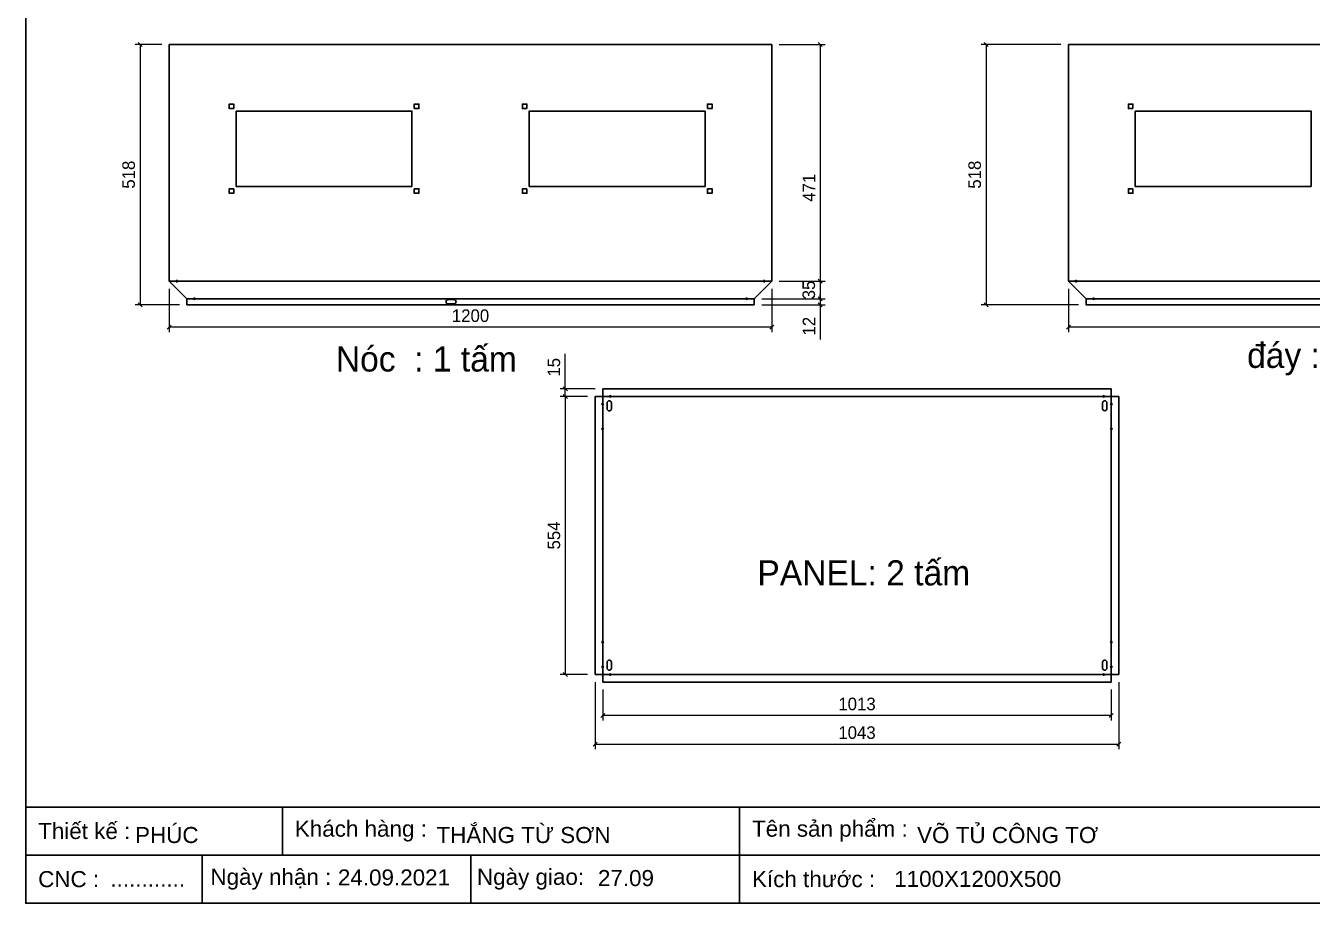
# Model space of a CAD drawing. Header units: millimetres. Extents: x 0 to 4744, y 0 to 3354.
# Drawn here: x 0 to 2562, y 0 to 1747 of the extents above; entities that cross this region are included whole.
import ezdxf

# ---------------------------------------------------------------- set-up
doc = ezdxf.new("R2010")
doc.units = ezdxf.units.MM
doc.layers.add('CNC', color=7, linetype='Continuous')
doc.layers.add('DIM', color=253, linetype='Continuous')
doc.styles.add('Arial', font='arial.ttf')
doc.dimstyles.new('Dim-25', dxfattribs={"dimtxt": 25, "dimasz": 8, "dimexe": 10, "dimexo": 15, "dimgap": 10, "dimtad": 1, "dimdec": 0, "dimtxsty": 'Standard', "dimblk": 'OBLIQUE', "dimcen": 10, "dimclrd": 5, "dimclre": 5, "dimclrt": 3, "dimazin": 3, "dimtfac": 1, "dimtdec": 0, "dimtmove": 0, "dimatfit": 3, "dimldrblk": 'OBLIQUE', "dimlwd": 9, "dimlwe": 9})

# ---------------------------------------------------------------- blocks, each defined once
blk = doc.blocks.new('*D16')
at = {"color": 0, "linetype": 'ByBlock', "lineweight": -2}
for p, q in [((289.9, 1150.9), (281.9, 1142.9)), ((1481.5, 1142.9), (1489.5, 1150.9))]:
    blk.add_line(p, q, dxfattribs=at)
at = {"layer": 'Defpoints', "color": 0, "transparency": 16777216}
for p in [(285.9, 1238.5), (1485.5, 1238.5), (285.9, 1146.9)]:
    blk.add_point(p, dxfattribs=at)
at = {"layer": 'DIM', "color": 5, "lineweight": 9, "transparency": 16777216}
for p, q in [((285.9, 1223.5), (285.9, 1136.9)), ((1485.5, 1223.5), (1485.5, 1136.9)), ((1485.5, 1146.9), (285.9, 1146.9))]:
    blk.add_line(p, q, dxfattribs=at)
at = {"layer": 'DIM', "color": 3, "transparency": 16777216, "insert": (885.7, 1169.7), "char_height": 25, "attachment_point": 5}
blk.add_mtext('1200', dxfattribs=at)
blk = doc.blocks.new('_Oblique')
at = {"color": 0, "linetype": 'ByBlock', "lineweight": -2}
blk.add_line((-0.5, -0.5), (0.5, 0.5), dxfattribs=at)
blk = doc.blocks.new('*D17')
at = {"color": 0, "linetype": 'ByBlock', "lineweight": -2}
for p, q in [((1586.1, 1705.5), (1578.1, 1713.5)), ((1578.1, 1242.5), (1586.1, 1234.5))]:
    blk.add_line(p, q, dxfattribs=at)
at = {"layer": 'Defpoints', "color": 0, "transparency": 16777216}
for p in [(1485.5, 1709.5), (1485.5, 1238.5), (1582.1, 1238.5)]:
    blk.add_point(p, dxfattribs=at)
at = {"layer": 'DIM', "color": 5, "lineweight": 9, "transparency": 16777216}
for p, q in [((1500.5, 1709.5), (1592.1, 1709.5)), ((1582.1, 1709.5), (1582.1, 1238.5)), ((1500.5, 1238.5), (1592.1, 1238.5))]:
    blk.add_line(p, q, dxfattribs=at)
at = {"layer": 'DIM', "color": 3, "transparency": 16777216, "insert": (1559.6, 1424.5), "char_height": 25, "attachment_point": 5, "rotation": 90}
blk.add_mtext('471', dxfattribs=at)
blk = doc.blocks.new('*D18')
at = {"color": 0, "linetype": 'ByBlock', "lineweight": -2}
for p, q in [((1586.1, 1234.5), (1578.1, 1242.5)), ((1578.1, 1207.5), (1586.1, 1199.5))]:
    blk.add_line(p, q, dxfattribs=at)
at = {"layer": 'Defpoints', "color": 0, "transparency": 16777216}
for p in [(1485.5, 1238.5), (1450.5, 1203.5), (1582.1, 1203.5)]:
    blk.add_point(p, dxfattribs=at)
at = {"layer": 'DIM', "color": 5, "lineweight": 9, "transparency": 16777216}
for p, q in [((1500.5, 1238.5), (1592.1, 1238.5)), ((1582.1, 1238.5), (1582.1, 1203.5)), ((1465.5, 1203.5), (1592.1, 1203.5))]:
    blk.add_line(p, q, dxfattribs=at)
at = {"layer": 'DIM', "color": 3, "transparency": 16777216, "insert": (1559.4, 1221), "char_height": 25, "attachment_point": 5, "rotation": 90}
blk.add_mtext('35', dxfattribs=at)
blk = doc.blocks.new('*D19')
at = {"color": 0, "linetype": 'ByBlock', "lineweight": -2}
for p, q in [((1578.1, 1207.5), (1586.1, 1199.5)), ((1586.1, 1187.5), (1578.1, 1195.5))]:
    blk.add_line(p, q, dxfattribs=at)
at = {"layer": 'Defpoints', "color": 0, "transparency": 16777216}
for p in [(1450.5, 1203.5), (1450.5, 1191.5), (1582.1, 1191.5)]:
    blk.add_point(p, dxfattribs=at)
at = {"layer": 'DIM', "color": 5, "lineweight": 9, "transparency": 16777216}
for p, q in [((1582.1, 1203.5), (1582.1, 1211.5)), ((1465.5, 1203.5), (1592.1, 1203.5)), ((1465.5, 1191.5), (1592.1, 1191.5)), ((1582.1, 1203.5), (1582.1, 1191.5)), ((1582.1, 1191.5), (1582.1, 1122.3))]:
    blk.add_line(p, q, dxfattribs=at)
at = {"layer": 'DIM', "color": 3, "transparency": 16777216, "insert": (1559.6, 1148.9), "char_height": 25, "attachment_point": 5, "rotation": 90}
blk.add_mtext('12', dxfattribs=at)
blk = doc.blocks.new('f3daunguoc')
at = {"layer": 'CNC', "color": 2, "lineweight": -3}
blk.add_circle((0, 0), 1.5, dxfattribs=at)
blk = doc.blocks.new('*D36')
at = {"color": 0, "linetype": 'ByBlock', "lineweight": -2}
for p, q in [((2080.4, 1150.9), (2072.4, 1142.9)), ((3272, 1142.9), (3280, 1150.9))]:
    blk.add_line(p, q, dxfattribs=at)
at = {"layer": 'Defpoints', "color": 0, "transparency": 16777216}
for p in [(2076.4, 1238.5), (3276, 1238.5), (2076.4, 1146.9)]:
    blk.add_point(p, dxfattribs=at)
at = {"layer": 'DIM', "color": 5, "lineweight": 9, "transparency": 16777216}
for p, q in [((2076.4, 1223.5), (2076.4, 1136.9)), ((3276, 1223.5), (3276, 1136.9)), ((3276, 1146.9), (2076.4, 1146.9))]:
    blk.add_line(p, q, dxfattribs=at)
at = {"layer": 'DIM', "color": 3, "transparency": 16777216, "insert": (2676.2, 1169.7), "char_height": 25, "attachment_point": 5}
blk.add_mtext('1200', dxfattribs=at)
blk = doc.blocks.new('*D47')
at = {"color": 5, "lineweight": 9, "ltscale": 3, "transparency": 16777216}
for p, q in [((270.9, 1709.5), (217.9, 1709.5)), ((227.9, 1709.5), (227.9, 1191.5)), ((305.9, 1191.5), (217.9, 1191.5))]:
    blk.add_line(p, q, dxfattribs=at)
at = {"color": 0, "linetype": 'ByBlock', "lineweight": -2}
for p, q in [((231.9, 1705.5), (223.9, 1713.5)), ((223.9, 1195.5), (231.9, 1187.5))]:
    blk.add_line(p, q, dxfattribs=at)
at = {"layer": 'Defpoints', "color": 0, "ltscale": 3, "transparency": 16777216}
for p in [(285.9, 1709.5), (227.9, 1191.5), (320.9, 1191.5)]:
    blk.add_point(p, dxfattribs=at)
at = {"color": 3, "ltscale": 3, "transparency": 16777216, "insert": (205.1, 1450.5), "char_height": 25, "attachment_point": 5, "rotation": 90}
blk.add_mtext('518', dxfattribs=at)
blk = doc.blocks.new('*D48')
at = {"color": 5, "lineweight": 9, "ltscale": 3, "transparency": 16777216}
for p, q in [((2061.4, 1709.5), (1902.5, 1709.5)), ((1912.5, 1709.5), (1912.5, 1191.5)), ((2096.4, 1191.5), (1902.5, 1191.5))]:
    blk.add_line(p, q, dxfattribs=at)
at = {"color": 0, "linetype": 'ByBlock', "lineweight": -2}
for p, q in [((1916.5, 1705.5), (1908.5, 1713.5)), ((1908.5, 1195.5), (1916.5, 1187.5))]:
    blk.add_line(p, q, dxfattribs=at)
at = {"layer": 'Defpoints', "color": 0, "ltscale": 3, "transparency": 16777216}
for p in [(2076.4, 1709.5), (1912.5, 1191.5), (2111.4, 1191.5)]:
    blk.add_point(p, dxfattribs=at)
at = {"color": 3, "ltscale": 3, "transparency": 16777216, "insert": (1889.8, 1450.5), "char_height": 25, "attachment_point": 5, "rotation": 90}
blk.add_mtext('518', dxfattribs=at)
blk = doc.blocks.new('A$C69525F90')
at = {"color": 2}
for p, q in [((14.7, 8.6), (3.2, 8.6)), ((3.2, 0.1), (14.7, 0.1))]:
    blk.add_line(p, q, dxfattribs=at)
for centre, start, end in [((3.2, 4.3), 90, 270), ((14.7, 4.3), 270, 90)]:
    blk.add_arc(centre, 4.25, start, end, dxfattribs=at)
blk = doc.blocks.new('*D50')
at = {"color": 5, "lineweight": 9, "ltscale": 3, "transparency": 16777216}
for p, q in [((1074.5, 1024.1), (1074.5, 1093.8)), ((1133.9, 1024.1), (1064.5, 1024.1)), ((1118.9, 1009.1), (1064.5, 1009.1)), ((1074.5, 1009.1), (1074.5, 1024.1)), ((1074.5, 1009.1), (1074.5, 1001.1))]:
    blk.add_line(p, q, dxfattribs=at)
at = {"color": 0, "linetype": 'ByBlock', "lineweight": -2}
for p, q in [((1070.5, 1028.1), (1078.5, 1020.1)), ((1078.5, 1005.1), (1070.5, 1013.1))]:
    blk.add_line(p, q, dxfattribs=at)
at = {"layer": 'Defpoints', "color": 0, "ltscale": 3, "transparency": 16777216}
for p in [(1074.5, 1024.1), (1133.9, 1009.1), (1148.9, 1024.1)]:
    blk.add_point(p, dxfattribs=at)
at = {"color": 3, "ltscale": 3, "transparency": 16777216, "insert": (1051.8, 1067), "char_height": 25, "attachment_point": 5, "rotation": 90}
blk.add_mtext('15', dxfattribs=at)
blk = doc.blocks.new('*D51')
at = {"color": 5, "lineweight": 9, "ltscale": 3, "transparency": 16777216}
for p, q in [((1118.9, 1009.1), (1064.5, 1009.1)), ((1074.5, 1009.1), (1074.5, 455.3)), ((1118.9, 455.3), (1064.5, 455.3))]:
    blk.add_line(p, q, dxfattribs=at)
at = {"color": 0, "linetype": 'ByBlock', "lineweight": -2}
for p, q in [((1078.5, 1005.1), (1070.5, 1013.1)), ((1070.5, 459.3), (1078.5, 451.3))]:
    blk.add_line(p, q, dxfattribs=at)
at = {"layer": 'Defpoints', "color": 0, "ltscale": 3, "transparency": 16777216}
for p in [(1133.9, 1009.1), (1074.5, 455.3), (1133.9, 455.3)]:
    blk.add_point(p, dxfattribs=at)
at = {"color": 3, "ltscale": 3, "transparency": 16777216, "insert": (1051.8, 732.2), "char_height": 25, "attachment_point": 5, "rotation": 90}
blk.add_mtext('554', dxfattribs=at)
blk = doc.blocks.new('*D52')
at = {"color": 5, "lineweight": 9, "ltscale": 3, "transparency": 16777216}
for p, q in [((1133.9, 440.3), (1133.9, 306.9)), ((2176.7, 440.3), (2176.7, 306.9)), ((1133.9, 316.9), (2176.7, 316.9))]:
    blk.add_line(p, q, dxfattribs=at)
at = {"color": 0, "linetype": 'ByBlock', "lineweight": -2}
for p, q in [((1137.9, 320.9), (1129.9, 312.9)), ((2172.7, 312.9), (2180.7, 320.9))]:
    blk.add_line(p, q, dxfattribs=at)
at = {"layer": 'Defpoints', "color": 0, "ltscale": 3, "transparency": 16777216}
for p in [(1133.9, 455.3), (2176.7, 455.3), (2176.7, 316.9)]:
    blk.add_point(p, dxfattribs=at)
at = {"color": 3, "ltscale": 3, "transparency": 16777216, "insert": (1655.3, 339.6), "char_height": 25, "attachment_point": 5}
blk.add_mtext('1043', dxfattribs=at)
blk = doc.blocks.new('*D53')
at = {"color": 5, "lineweight": 9, "ltscale": 3, "transparency": 16777216}
for p, q in [((1148.9, 425.3), (1148.9, 363.9)), ((2161.7, 425.3), (2161.7, 363.9)), ((2161.7, 373.9), (1148.9, 373.9))]:
    blk.add_line(p, q, dxfattribs=at)
at = {"color": 0, "linetype": 'ByBlock', "lineweight": -2}
for p, q in [((1152.9, 377.9), (1144.9, 369.9)), ((2157.7, 369.9), (2165.7, 377.9))]:
    blk.add_line(p, q, dxfattribs=at)
at = {"layer": 'Defpoints', "color": 0, "ltscale": 3, "transparency": 16777216}
for p in [(1148.9, 440.3), (2161.7, 440.3), (1148.9, 373.9)]:
    blk.add_point(p, dxfattribs=at)
at = {"color": 3, "ltscale": 3, "transparency": 16777216, "insert": (1655.3, 396.7), "char_height": 25, "attachment_point": 5}
blk.add_mtext('1013', dxfattribs=at)
blk = doc.blocks.new('KHUNG CHUẨN')
at = {"color": 7}
for p, q in [((19889.2, -28535.2), (16919.2, -28535.2)), ((17239.2, -28535.2), (17239.2, -28595.2)), ((17809.2, -28535.2), (17809.2, -28655.2)), ((18939.2, -28595.2), (16919.2, -28595.2)), ((17139.2, -28595.2), (17139.2, -28655.2)), ((17474.2, -28595.2), (17474.2, -28655.2))]:
    blk.add_line(p, q, dxfattribs=at)
blk.add_lwpolyline([(16919.2, -26555.2), (19889.2, -26555.2), (19889.2, -28655.2), (16919.2, -28655.2)], close=True, dxfattribs=at)
at = {"color": 2, "char_height": 20, "attachment_point": 4, "style": 'Arial'}
for s, insert, width in [('  Khách hàng :', (17239.2, -28565.2), 917.634), ('  Tên sản phẩm :', (17809.2, -28565.2), 917.634), ('  Thiết kế :', (16919.2, -28565.2), 917.634), ('  CNC :', (16919.2, -28625.2), 917.634), ('  Ngày nhận :', (17134, -28625.2), 556.651), ('  Ngày giao:', (17466.3, -28625.2), 556.651), ('  Kích thước :', (17809.2, -28625.2), 917.634)]:
    blk.add_mtext(s, dxfattribs=dict(at, insert=insert, width=width))
at = {"color": 3, "style": 'Arial'}
for tag, p in [('#01', (17055.6, -28580.1)), ('#02', (17431.4, -28580.1)), ('#03', (18030.6, -28580.1)), ('#08', (18751.7, -28580.1)), ('#10', (19064.8, -28580.1)), ('#04', (17024.8, -28634.6)), ('#05', (17308.5, -28633)), ('#06', (17632.7, -28633.7)), ('#07', (18002, -28634.7)), ('#09', (18753.8, -28632.6)), ('#11', (19060.3, -28625.7)), ('#12', (19806.5, -28628.9))]:
    blk.add_attdef(tag, p, '', height=20, dxfattribs=at)

msp = doc.modelspace()

# ---------------------------------------------------------------- linework, layer by layer
at = {"color": 7}
for p, q in [((1485.5, 1709.5), (285.9, 1709.5)), ((3276, 1709.5), (2076.4, 1709.5)), ((1485.5, 1238.5), (285.9, 1238.5)), ((285.9, 1238.5), (320.9, 1203.5)), ((1485.5, 1238.5), (1450.5, 1203.5)), ((3276, 1238.5), (2076.4, 1238.5)), ((2076.4, 1238.5), (2111.4, 1203.5)), ((1450.5, 1203.5), (320.9, 1203.5)), ((3241, 1203.5), (2111.4, 1203.5))]:
    msp.add_line(p, q, dxfattribs=at)
for points in [[(285.9, 1238.5), (285.9, 1709.5)], [(1485.5, 1709.5), (1485.5, 1238.5)], [(2076.4, 1238.5), (2076.4, 1709.5)], [(1450.5, 1203.5), (1450.5, 1191.5), (320.9, 1191.5), (320.9, 1203.5)], [(3241, 1203.5), (3241, 1191.5), (2111.4, 1191.5), (2111.4, 1203.5)], [(1133.9, 455.3), (1133.9, 1009.1)], [(1148.9, 1024.1), (2161.7, 1024.1)], [(2176.7, 1009.1), (2176.7, 455.3)], [(2161.7, 440.3), (1148.9, 440.3)]]:
    msp.add_lwpolyline(points, dxfattribs=at)
at = {"color": 2}
for points in [[(414.3, 1582.1), (405.3, 1582.1), (405.3, 1591.1), (414.3, 1591.1)], [(773.8, 1582.1), (782.8, 1582.1), (782.8, 1591.1), (773.8, 1591.1)], [(998.1, 1582.1), (989.1, 1582.1), (989.1, 1591.1), (998.1, 1591.1)], [(1357.6, 1582.1), (1366.6, 1582.1), (1366.6, 1591.1), (1357.6, 1591.1)], [(2204.8, 1582.1), (2195.8, 1582.1), (2195.8, 1591.1), (2204.8, 1591.1)], [(419, 1577.3), (769, 1577.3), (769, 1427.3), (419, 1427.3)], [(1352.8, 1577.3), (1002.8, 1577.3), (1002.8, 1427.3), (1352.8, 1427.3)], [(2209.5, 1577.3), (2559.5, 1577.3), (2559.5, 1427.3), (2209.5, 1427.3)], [(414.3, 1422.6), (405.3, 1422.6), (405.3, 1413.6), (414.3, 1413.6)], [(773.8, 1422.6), (782.8, 1422.6), (782.8, 1413.6), (773.8, 1413.6)], [(998.1, 1422.6), (989.1, 1422.6), (989.1, 1413.6), (998.1, 1413.6)], [(1357.6, 1422.6), (1366.6, 1422.6), (1366.6, 1413.6), (1357.6, 1413.6)], [(2204.8, 1422.6), (2195.8, 1422.6), (2195.8, 1413.6), (2204.8, 1413.6)]]:
    msp.add_lwpolyline(points, close=True, dxfattribs=at)
at = {"color": 2, "ltscale": 0.5}
msp.add_lwpolyline([(852.7, 1201.8, -1), (852.7, 1193.3), (841.2, 1193.3, -1), (841.2, 1201.8)], format="xyb", close=True, dxfattribs=at)
at = {"ltscale": 3}
for points in [[(1133.9, 1009.1), (1148.9, 1009.1), (1148.9, 1024.1)], [(2176.7, 1009.1), (2161.7, 1009.1), (2161.7, 1024.1)], [(1133.9, 455.3), (1148.9, 455.3), (1148.9, 440.3)], [(2176.7, 455.3), (2161.7, 455.3), (2161.7, 440.3)]]:
    msp.add_lwpolyline(points, dxfattribs=at)
at = {"color": 7}
msp.add_lwpolyline([(1148.9, 455.3), (1148.9, 1009.1), (2161.7, 1009.1), (2161.7, 455.3)], close=True, dxfattribs=at)

# ---------------------------------------------------------------- block references
at = {"color": 3}
ref = msp.add_blockref('KHUNG CHUẨN', (-27023.4, 45768), dxfattribs=dict(at, xscale=1.597200000007433, yscale=1.597200000007433, zscale=1.597200000007433))
ref.add_attrib('#03', 'VÕ TỦ CÔNG TƠ', (1775, 119.9), dxfattribs={"color": 3, "height": 31.944, "style": 'Arial'})
ref.add_attrib('#07', '1100X1200X500', (1729.4, 32.6), dxfattribs={"color": 3, "height": 31.944, "style": 'Arial'})
ref.add_attrib('#02', 'THẮNG TỪ SƠN', (818, 119.9), dxfattribs={"color": 3, "height": 31.944, "style": 'Arial'})
ref.add_attrib('#05', '24.09.2021', (621.6, 35.4), dxfattribs={"color": 3, "height": 31.94, "style": 'Arial'})
ref.add_attrib('#06', '27.09', (1139.4, 34.2), dxfattribs={"color": 3, "height": 31.94, "style": 'Arial'})
ref.add_attrib('#01', 'PHÚC', (217.7, 119.9), dxfattribs={"color": 3, "height": 31.94, "style": 'Arial'})
ref.add_attrib('#04', '............', (168.5, 32.8), dxfattribs={"color": 3, "height": 31.944, "style": 'Arial'})
at = {"lineweight": -3}
for p, rotation in [((300.9, 1238.5), 270), ((2091.4, 1238.5), 270), ((335.9, 1203.5), 270), ((2126.4, 1203.5), 270), ((1163.9, 1009.1), 270), ((1148.9, 994.1), 270), ((1148.9, 944.1), 270), ((2161.7, 520.3), 90), ((2161.7, 470.3), 90), ((2146.7, 455.3), 90)]:
    msp.add_blockref('f3daunguoc', p, dxfattribs=dict(at, rotation=rotation))
at = {"lineweight": -3, "xscale": -1}
for p, rotation in [((1470.5, 1238.5), 90), ((1435.5, 1203.5), 90), ((2146.7, 1009.1), 90), ((2161.7, 994.1), 90), ((2161.7, 944.1), 90), ((1148.9, 520.3), 270), ((1148.9, 470.3), 270), ((1163.9, 455.3), 270)]:
    msp.add_blockref('f3daunguoc', p, dxfattribs=dict(at, rotation=rotation))
at = {"color": 7, "xscale": -1}
for p, rotation in [((1166.3, 999.3), 90), ((2144.4, 465.1), 270)]:
    msp.add_blockref('A$C69525F90', p, dxfattribs=dict(at, rotation=rotation))
at = {"color": 7}
for p, rotation in [((2144.4, 999.3), 270), ((1166.3, 465.1), 90)]:
    msp.add_blockref('A$C69525F90', p, dxfattribs=dict(at, rotation=rotation))

# ---------------------------------------------------------------- texts
at = {"color": 2, "char_height": 50, "width": 1216.419, "attachment_point": 5}
for s, insert in [('Nóc  : 1 tấm', (797.7, 1083.3)), (' đáy : 1 tấm', (2588.2, 1083.3)), ('PANEL: 2 tấm', (1668.8, 657.5))]:
    msp.add_mtext(s, dxfattribs=dict(at, insert=insert))

# ---------------------------------------------------------------- dimensions: what is measured, and where the dimension line sits
at = {"ltscale": 3}
dim = msp.add_linear_dim(base=(227.9, 1191.5), p1=(285.9, 1709.5), p2=(320.9, 1191.5), angle=90, dimstyle='Dim-25', dxfattribs=at)
dim.commit()
dim.dimension.update_dxf_attribs({"geometry": '*D47', "text_midpoint": (227.9, 1450.5), "dimtype": 160})
for base, p1, p2, angle, picture, middle in [((1912.5, 1191.5), (2076.4, 1709.5), (2111.4, 1191.5), 90, '*D48', (1889.8, 1450.5)), ((1074.5, 1024.1), (1133.9, 1009.1), (1148.9, 1024.1), 90, '*D50', (1051.8, 1067)), ((1074.5, 455.3), (1133.9, 1009.1), (1133.9, 455.3), 90, '*D51', (1051.8, 732.2)), ((2176.7, 316.9), (1133.9, 455.3), (2176.7, 455.3), 180, '*D52', (1655.3, 339.6)), ((1148.9, 373.9), (2161.7, 440.3), (1148.9, 440.3), 180, '*D53', (1655.3, 396.7))]:
    dim = msp.add_linear_dim(base=base, p1=p1, p2=p2, angle=angle, dimstyle='Dim-25', dxfattribs=at)
    dim.commit()
    dim.dimension.update_dxf_attribs({"geometry": picture, "text_midpoint": middle})
at = {"layer": 'DIM', "color": 7}
for base, p1, p2, picture, middle in [((1582.1, 1238.5), (1485.5, 1709.5), (1485.5, 1238.5), '*D17', (1582.1, 1424.5)), ((1582.1, 1203.5), (1485.5, 1238.5), (1450.5, 1203.5), '*D18', (1582.1, 1221))]:
    dim = msp.add_linear_dim(base=base, p1=p1, p2=p2, angle=270, dimstyle='Dim-25', dxfattribs=at)
    dim.commit()
    dim.dimension.update_dxf_attribs({"geometry": picture, "text_midpoint": middle, "dimtype": 160})
for base, p1, p2, picture, middle in [((285.9, 1146.9), (1485.5, 1238.5), (285.9, 1238.5), '*D16', (885.7, 1169.7)), ((2076.4, 1146.9), (3276, 1238.5), (2076.4, 1238.5), '*D36', (2676.2, 1169.7))]:
    dim = msp.add_linear_dim(base=base, p1=p1, p2=p2, dimstyle='Dim-25', dxfattribs=at)
    dim.commit()
    dim.dimension.update_dxf_attribs({"geometry": picture, "text_midpoint": middle})
dim = msp.add_linear_dim(base=(1582.1, 1191.5), p1=(1450.5, 1203.5), p2=(1450.5, 1191.5), angle=270, dimstyle='Dim-25', dxfattribs=at)
dim.commit()
dim.dimension.update_dxf_attribs({"geometry": '*D19', "text_midpoint": (1559.6, 1148.9)})

doc.saveas('drawing.dxf')
